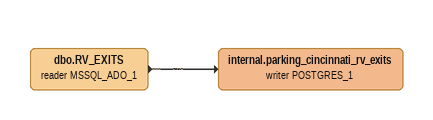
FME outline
dbo.RV_EXITS (reader MSSQL_ADO_1)
    -> internal.parking_cincinnati_rv_exits (writer POSTGRES_1)
internal.parking_cincinnati_rv_exits (writer POSTGRES_1)
